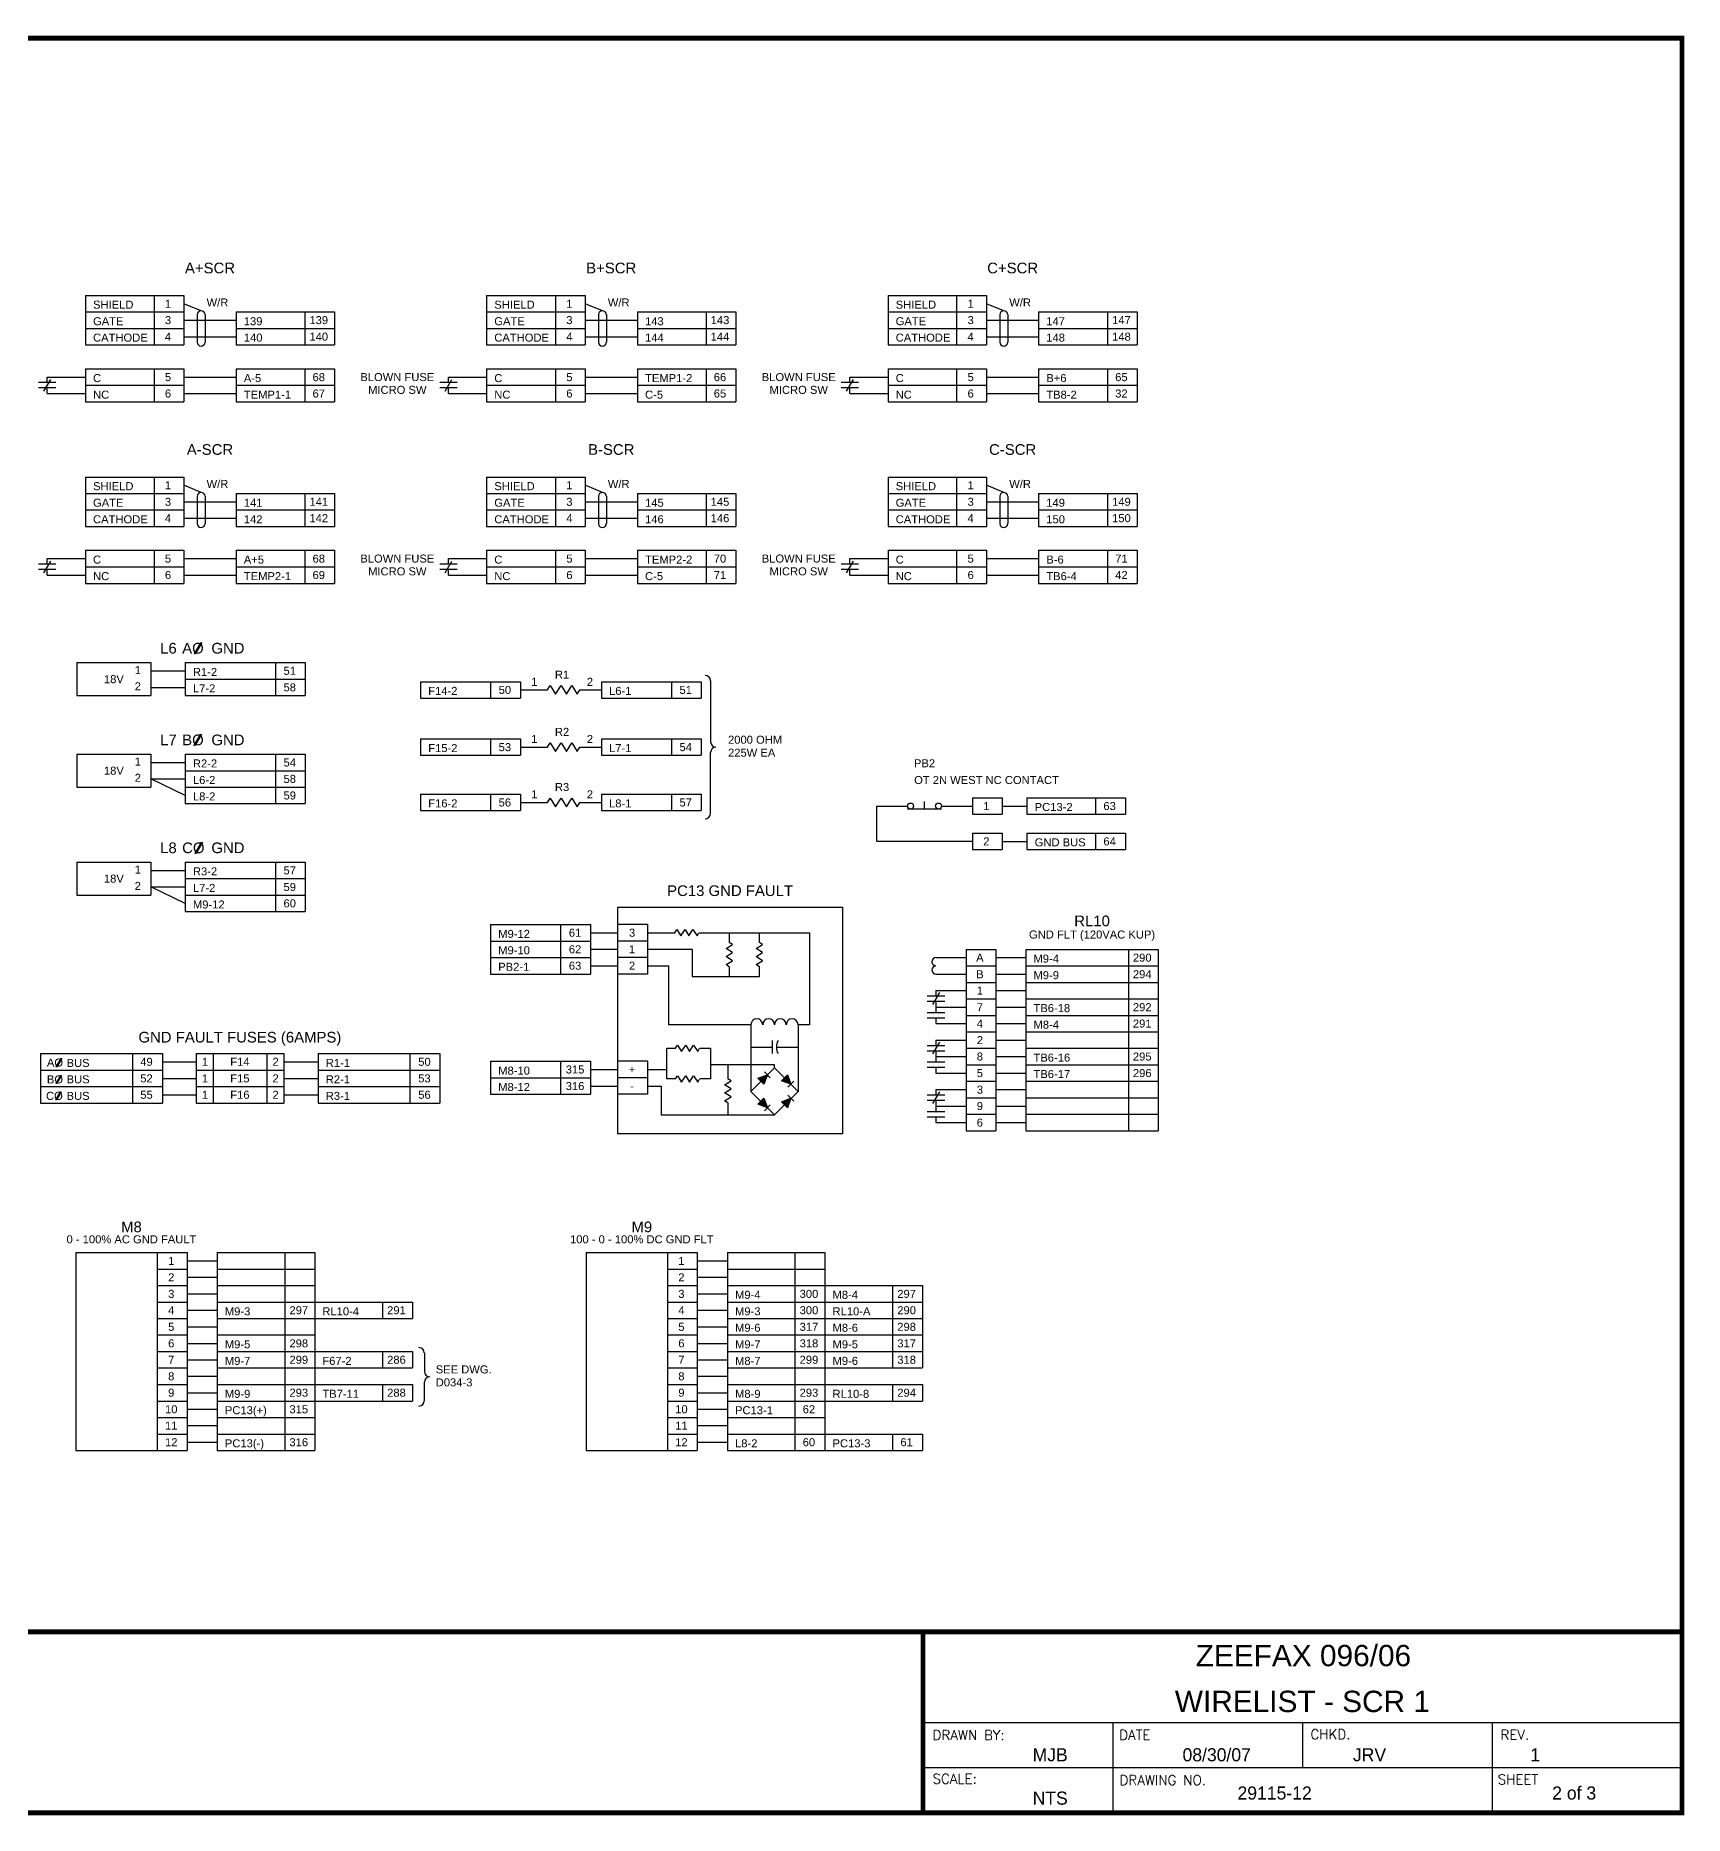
# Model space of a CAD drawing. Extents: x 0.1 to 16.8, y -1.6 to 8.8.
# Drawn here: x 7.11 to 16.76, y -1.63 to 8.8 of the extents above; entities that cross this region are included whole.
import ezdxf
from ezdxf.enums import TextEntityAlignment as Align

# ---------------------------------------------------------------- set-up
doc = ezdxf.new("R2010")
doc.units = 0
doc.header["$MEASUREMENT"] = 0
doc.layers.get('0').update_dxf_attribs({"linetype": 'CONTINUOUS'})
doc.layers.add('DRAWING', color=7, linetype='CONTINUOUS')
doc.styles.add('A1', font='A1.shx')
doc.styles.add('ROMAND', font='ROMAND.shx')
doc.styles.get("Standard").update_dxf_attribs({"font": 'ARIAL.TTF'})

# ---------------------------------------------------------------- blocks, each defined once
blk = doc.blocks.new('npcap')
for p, q in [((0, 0.051), (0, -0.051)), ((0.031, 0.051), (0.031, -0.051))]:
    blk.add_line(p, q)
blk = doc.blocks.new('A_phase')
h = blk.add_hatch(color=256)
h.paths.add_polyline_path([(0.1, -0.033), (0.108, -0.033), (0.145, 0.031), (0.137, 0.031)], flags=16)
h.paths.add_polyline_path([(0.01, -0.05), (0.165, -0.05), (0.165, 0.047), (0.01, 0.047)], flags=9)
for p, q in [((0.137, 0.031), (0.1, -0.033)), ((0.145, 0.031), (0.108, -0.033)), ((0.137, 0.031), (0.145, 0.031)), ((0.108, -0.033), (0.1, -0.033))]:
    blk.add_line(p, q)
blk.add_text('AO', height=0.0625).set_placement((0.029, -0.032))
blk = doc.blocks.new('B_phase')
h = blk.add_hatch(color=256)
h.paths.add_polyline_path([(0.094, -0.031), (0.101, -0.031), (0.139, 0.033), (0.131, 0.033)], flags=16)
h.paths.add_polyline_path([(0.01, -0.048), (0.158, -0.048), (0.158, 0.049), (0.01, 0.049)], flags=9)
for p, q in [((0.131, 0.033), (0.094, -0.031)), ((0.139, 0.033), (0.101, -0.031)), ((0.131, 0.033), (0.139, 0.033)), ((0.101, -0.031), (0.094, -0.031))]:
    blk.add_line(p, q)
blk.add_text('BO', height=0.0625).set_placement((0.025, -0.03))
blk = doc.blocks.new('C_phase')
h = blk.add_hatch(color=256)
h.paths.add_polyline_path([(0.099, -0.026), (0.107, -0.026), (0.144, 0.038), (0.136, 0.038)], flags=16)
h.paths.add_polyline_path([(0.013, -0.043), (0.168, -0.043), (0.168, 0.054), (0.013, 0.054)], flags=9)
for p, q in [((0.136, 0.038), (0.099, -0.026)), ((0.144, 0.038), (0.107, -0.026)), ((0.136, 0.038), (0.144, 0.038)), ((0.107, -0.026), (0.099, -0.026))]:
    blk.add_line(p, q)
blk.add_text('CO', height=0.0625).set_placement((0.025, -0.025))
blk = doc.blocks.new('N_C_contact')
for p, q in [((0.051, 0.031), (-0.051, 0.031)), ((0.051, 0), (-0.051, 0)), ((-0.02, -0.019), (0.02, 0.05))]:
    blk.add_line(p, q)
blk = doc.blocks.new('resistor')
for p, q in [((0, 0), (0.016, 0.025)), ((0.016, 0.025), (0.047, -0.025)), ((0.047, -0.025), (0.08, 0.025)), ((0.08, 0.025), (0.111, -0.025)), ((0.111, -0.025), (0.142, 0.025)), ((0.142, 0.025), (0.174, -0.025)), ((0.174, -0.025), (0.189, 0))]:
    blk.add_line(p, q)
blk = doc.blocks.new('coil')
for centre in [(0.046, 0), (0.138, 0), (0.23, 0), (0.322, 0)]:
    blk.add_arc(centre, 0.046, 0, 180)
blk = doc.blocks.new('pcap')
blk.add_line((0, 0.051), (0, -0.051))
blk.add_arc((0.137, 0), 0.105, 151.227, 208.773)
blk = doc.blocks.new('diode')
blk.add_hatch(color=256).paths.add_polyline_path([(0.072, 0), (0, 0.033), (0, -0.033)])
for p, q in [((0, 0.033), (0.072, 0)), ((0, 0.033), (0, -0.033)), ((0.072, 0), (0, -0.033)), ((0.072, 0.033), (0.072, -0.033))]:
    blk.add_line(p, q)

msp = doc.modelspace()

# ---------------------------------------------------------------- linework, layer by layer
at = {"color": 7}
for p, q in [((12.303, -1.083), (16.748, -1.083)), ((13.414, -1.083), (13.414, -1.613)), ((14.525, -1.083), (14.525, -1.348)), ((15.637, -1.083), (15.637, -1.613)), ((12.303, -1.348), (16.748, -1.348))]:
    msp.add_line(p, q, dxfattribs=at)
at = {"color": 7, "const_width": 0.0288}
msp.add_lwpolyline([(16.748, -1.613), (16.748, 8.782), (0.116, 8.782), (0.116, -1.613)], close=True, dxfattribs=at)
for points in [[(0.116, -0.553), (16.748, -0.553)], [(12.303, -1.613), (12.303, -0.553)]]:
    msp.add_lwpolyline(points, dxfattribs=at)
at = {"layer": 'DRAWING', "color": 7}
for p, q in [((7.397, 7.274), (7.397, 6.985)), ((7.397, 7.274), (7.974, 7.274)), ((7.8, 7.274), (7.8, 6.985)), ((7.974, 7.274), (7.974, 6.985)), ((8.075, 7.185), (7.974, 7.226)), ((9.747, 7.274), (10.325, 7.274)), ((9.747, 7.274), (9.747, 6.985)), ((10.15, 7.274), (10.15, 6.985)), ((10.325, 7.274), (10.325, 6.985)), ((10.425, 7.185), (10.325, 7.226)), ((12.098, 7.274), (12.675, 7.274)), ((12.098, 7.274), (12.098, 6.985)), ((12.5, 7.274), (12.5, 6.985)), ((12.675, 7.274), (12.675, 6.985)), ((12.776, 7.185), (12.675, 7.226)), ((7.397, 7.178), (7.974, 7.178)), ((7.974, 7.13), (8.28, 7.13)), ((8.052, 7.162), (8.052, 7.001)), ((8.098, 7.162), (8.098, 7.001)), ((8.28, 7.178), (8.857, 7.178)), ((8.28, 7.178), (8.28, 6.985)), ((8.682, 7.178), (8.682, 6.985)), ((8.857, 7.178), (8.857, 6.985)), ((9.747, 7.178), (10.325, 7.178)), ((10.325, 7.13), (10.63, 7.13)), ((10.402, 7.162), (10.402, 7.001)), ((10.449, 7.162), (10.449, 7.001)), ((10.63, 7.178), (11.207, 7.178)), ((10.63, 7.178), (10.63, 6.985)), ((11.033, 7.178), (11.033, 6.985)), ((11.207, 7.178), (11.207, 6.985)), ((12.098, 7.178), (12.675, 7.178)), ((12.675, 7.13), (12.98, 7.13)), ((12.753, 7.162), (12.753, 7.001)), ((12.799, 7.162), (12.799, 7.001)), ((12.98, 7.178), (13.558, 7.178)), ((12.98, 7.178), (12.98, 6.985)), ((13.383, 7.178), (13.383, 6.985)), ((13.558, 7.178), (13.558, 6.985)), ((7.397, 7.081), (7.974, 7.081)), ((7.397, 6.985), (7.974, 6.985)), ((7.974, 7.033), (8.28, 7.033)), ((8.28, 7.081), (8.857, 7.081)), ((8.28, 6.985), (8.857, 6.985)), ((9.747, 7.081), (10.325, 7.081)), ((9.747, 6.985), (10.325, 6.985)), ((10.325, 7.033), (10.63, 7.033)), ((10.63, 7.081), (11.207, 7.081)), ((10.63, 6.985), (11.207, 6.985)), ((12.098, 7.081), (12.675, 7.081)), ((12.098, 6.985), (12.675, 6.985)), ((12.675, 7.033), (12.98, 7.033)), ((12.98, 7.081), (13.558, 7.081)), ((12.98, 6.985), (13.558, 6.985)), ((7.174, 6.796), (7.397, 6.796)), ((7.174, 6.764), (7.174, 6.796)), ((7.397, 6.845), (7.974, 6.845)), ((7.397, 6.845), (7.397, 6.652)), ((7.8, 6.845), (7.8, 6.652)), ((7.974, 6.845), (7.974, 6.652)), ((7.974, 6.796), (8.28, 6.796)), ((8.28, 6.845), (8.857, 6.845)), ((8.28, 6.845), (8.28, 6.652)), ((8.682, 6.845), (8.682, 6.652)), ((8.857, 6.845), (8.857, 6.652)), ((9.524, 6.796), (9.747, 6.796)), ((9.524, 6.764), (9.524, 6.796)), ((9.747, 6.845), (10.325, 6.845)), ((9.747, 6.845), (9.747, 6.652)), ((10.15, 6.845), (10.15, 6.652)), ((10.325, 6.845), (10.325, 6.652)), ((10.325, 6.796), (10.63, 6.796)), ((10.63, 6.845), (11.207, 6.845)), ((10.63, 6.845), (10.63, 6.652)), ((11.033, 6.845), (11.033, 6.652)), ((11.207, 6.845), (11.207, 6.652)), ((11.875, 6.796), (12.098, 6.796)), ((11.875, 6.764), (11.875, 6.796)), ((12.098, 6.845), (12.675, 6.845)), ((12.098, 6.845), (12.098, 6.652)), ((12.5, 6.845), (12.5, 6.652)), ((12.675, 6.845), (12.675, 6.652)), ((12.675, 6.796), (12.98, 6.796)), ((12.98, 6.845), (13.558, 6.845)), ((12.98, 6.845), (12.98, 6.652)), ((13.383, 6.845), (13.383, 6.652)), ((13.558, 6.845), (13.558, 6.652)), ((7.174, 6.7), (7.174, 6.733)), ((7.174, 6.7), (7.397, 6.7)), ((7.397, 6.748), (7.974, 6.748)), ((7.974, 6.7), (8.28, 6.7)), ((8.28, 6.748), (8.857, 6.748)), ((9.524, 6.7), (9.524, 6.733)), ((9.524, 6.7), (9.747, 6.7)), ((9.747, 6.748), (10.325, 6.748)), ((10.325, 6.7), (10.63, 6.7)), ((10.63, 6.748), (11.207, 6.748)), ((11.875, 6.7), (11.875, 6.733)), ((11.875, 6.7), (12.098, 6.7)), ((12.098, 6.748), (12.675, 6.748)), ((12.675, 6.7), (12.98, 6.7)), ((12.98, 6.748), (13.558, 6.748)), ((7.397, 6.652), (7.974, 6.652)), ((8.28, 6.652), (8.857, 6.652)), ((9.747, 6.652), (10.325, 6.652)), ((10.63, 6.652), (11.207, 6.652)), ((12.098, 6.652), (12.675, 6.652)), ((12.98, 6.652), (13.558, 6.652)), ((7.397, 6.211), (7.974, 6.211)), ((7.397, 6.211), (7.397, 5.922)), ((7.8, 6.211), (7.8, 5.922)), ((7.974, 6.211), (7.974, 5.922)), ((8.075, 6.121), (7.974, 6.163)), ((9.747, 6.211), (10.325, 6.211)), ((9.747, 6.211), (9.747, 5.922)), ((10.15, 6.211), (10.15, 5.922)), ((10.325, 6.211), (10.325, 5.922)), ((10.425, 6.121), (10.325, 6.163)), ((12.098, 6.211), (12.675, 6.211)), ((12.098, 6.211), (12.098, 5.922)), ((12.5, 6.211), (12.5, 5.922)), ((12.675, 6.211), (12.675, 5.922)), ((12.776, 6.121), (12.675, 6.163)), ((7.397, 6.115), (7.974, 6.115)), ((7.974, 6.066), (8.28, 6.066)), ((8.052, 6.098), (8.052, 5.938)), ((8.098, 6.098), (8.098, 5.938)), ((8.28, 6.115), (8.857, 6.115)), ((8.28, 6.115), (8.28, 5.922)), ((8.682, 6.115), (8.682, 5.922)), ((8.857, 6.115), (8.857, 5.922)), ((9.747, 6.115), (10.325, 6.115)), ((10.325, 6.066), (10.63, 6.066)), ((10.402, 6.098), (10.402, 5.938)), ((10.449, 6.098), (10.449, 5.938)), ((10.63, 6.115), (10.63, 5.922)), ((10.63, 6.115), (11.207, 6.115)), ((11.033, 6.115), (11.033, 5.922)), ((11.207, 6.115), (11.207, 5.922)), ((12.098, 6.115), (12.675, 6.115)), ((12.675, 6.066), (12.98, 6.066)), ((12.753, 6.098), (12.753, 5.938)), ((12.799, 6.098), (12.799, 5.938)), ((12.98, 6.115), (12.98, 5.922)), ((12.98, 6.115), (13.558, 6.115)), ((13.383, 6.115), (13.383, 5.922)), ((13.558, 6.115), (13.558, 5.922)), ((7.397, 6.018), (7.974, 6.018)), ((7.974, 5.97), (8.28, 5.97)), ((8.28, 6.018), (8.857, 6.018)), ((9.747, 6.018), (10.325, 6.018)), ((10.325, 5.97), (10.63, 5.97)), ((10.63, 6.018), (11.207, 6.018)), ((12.098, 6.018), (12.675, 6.018)), ((12.675, 5.97), (12.98, 5.97)), ((12.98, 6.018), (13.558, 6.018)), ((7.397, 5.922), (7.974, 5.922)), ((8.28, 5.922), (8.857, 5.922)), ((9.747, 5.922), (10.325, 5.922)), ((10.63, 5.922), (11.207, 5.922)), ((12.098, 5.922), (12.675, 5.922)), ((12.98, 5.922), (13.558, 5.922)), ((7.174, 5.733), (7.397, 5.733)), ((7.174, 5.701), (7.174, 5.733)), ((7.397, 5.782), (7.974, 5.782)), ((7.397, 5.782), (7.397, 5.588)), ((7.8, 5.782), (7.8, 5.588)), ((7.974, 5.782), (7.974, 5.588)), ((7.974, 5.733), (8.28, 5.733)), ((8.28, 5.782), (8.857, 5.782)), ((8.28, 5.782), (8.28, 5.588)), ((8.682, 5.782), (8.682, 5.588)), ((8.857, 5.782), (8.857, 5.588)), ((9.524, 5.733), (9.747, 5.733)), ((9.524, 5.701), (9.524, 5.733)), ((9.747, 5.782), (10.325, 5.782)), ((9.747, 5.782), (9.747, 5.588)), ((10.15, 5.782), (10.15, 5.588)), ((10.325, 5.782), (10.325, 5.588)), ((10.325, 5.733), (10.63, 5.733)), ((10.63, 5.782), (11.207, 5.782)), ((10.63, 5.782), (10.63, 5.588)), ((11.033, 5.782), (11.033, 5.588)), ((11.207, 5.782), (11.207, 5.588)), ((11.875, 5.733), (12.098, 5.733)), ((11.875, 5.701), (11.875, 5.733)), ((12.098, 5.782), (12.675, 5.782)), ((12.098, 5.782), (12.098, 5.588)), ((12.5, 5.782), (12.5, 5.588)), ((12.675, 5.782), (12.675, 5.588)), ((12.675, 5.733), (12.98, 5.733)), ((12.98, 5.782), (13.558, 5.782)), ((12.98, 5.782), (12.98, 5.588)), ((13.383, 5.782), (13.383, 5.588)), ((13.558, 5.782), (13.558, 5.588)), ((7.174, 5.637), (7.174, 5.669)), ((7.174, 5.637), (7.397, 5.637)), ((7.397, 5.685), (7.974, 5.685)), ((7.974, 5.637), (8.28, 5.637)), ((8.28, 5.685), (8.857, 5.685)), ((9.524, 5.637), (9.524, 5.669)), ((9.524, 5.637), (9.747, 5.637)), ((9.747, 5.685), (10.325, 5.685)), ((10.325, 5.637), (10.63, 5.637)), ((10.63, 5.685), (11.207, 5.685)), ((11.875, 5.637), (11.875, 5.669)), ((11.875, 5.637), (12.098, 5.637)), ((12.098, 5.685), (12.675, 5.685)), ((12.675, 5.637), (12.98, 5.637)), ((12.98, 5.685), (13.558, 5.685)), ((7.397, 5.588), (7.974, 5.588)), ((8.28, 5.588), (8.857, 5.588)), ((9.747, 5.588), (10.325, 5.588)), ((10.63, 5.588), (11.207, 5.588)), ((12.098, 5.588), (12.675, 5.588)), ((12.98, 5.588), (13.558, 5.588)), ((7.347, 5.124), (7.781, 5.124)), ((7.347, 5.124), (7.347, 4.931)), ((7.781, 5.124), (7.781, 4.931)), ((7.982, 5.124), (8.684, 5.124)), ((7.982, 5.124), (7.982, 4.931)), ((8.51, 5.124), (8.51, 4.931)), ((8.684, 5.124), (8.684, 4.931)), ((7.781, 5.076), (7.982, 5.076)), ((7.982, 5.027), (8.684, 5.027)), ((9.36, 5.012), (9.945, 5.012)), ((9.36, 5.012), (9.36, 4.916)), ((9.77, 5.012), (9.77, 4.916)), ((9.945, 5.012), (9.945, 4.916)), ((10.419, 5.012), (11.004, 5.012)), ((10.419, 5.012), (10.419, 4.916)), ((10.829, 5.012), (10.829, 4.916)), ((11.004, 5.012), (11.004, 4.916)), ((11.027, 5.05), (11.027, 5.05)), ((11.059, 5.018), (11.059, 4.66)), ((7.347, 4.931), (7.781, 4.931)), ((7.781, 4.979), (7.982, 4.979)), ((7.982, 4.931), (8.684, 4.931)), ((9.36, 4.916), (9.945, 4.916)), ((9.945, 4.964), (10.104, 4.964)), ((10.293, 4.964), (10.419, 4.964)), ((10.419, 4.916), (11.004, 4.916)), ((7.347, 4.588), (7.347, 4.394)), ((7.347, 4.588), (7.781, 4.588)), ((7.781, 4.588), (7.781, 4.394)), ((7.982, 4.588), (8.684, 4.588)), ((7.982, 4.588), (7.982, 4.298)), ((8.51, 4.588), (8.51, 4.298)), ((8.684, 4.588), (8.684, 4.298)), ((9.36, 4.677), (9.945, 4.677)), ((9.36, 4.677), (9.36, 4.581)), ((9.77, 4.677), (9.77, 4.581)), ((9.945, 4.677), (9.945, 4.581)), ((9.945, 4.629), (10.104, 4.629)), ((10.293, 4.629), (10.419, 4.629)), ((10.419, 4.677), (11.004, 4.677)), ((10.419, 4.677), (10.419, 4.581)), ((10.829, 4.677), (10.829, 4.581)), ((11.004, 4.677), (11.004, 4.581)), ((11.059, 4.24), (11.059, 4.598)), ((11.09, 4.629), (11.09, 4.629)), ((11.09, 4.629), (11.09, 4.629)), ((7.781, 4.539), (7.982, 4.539)), ((7.982, 4.491), (8.684, 4.491)), ((9.36, 4.581), (9.945, 4.581)), ((10.419, 4.581), (11.004, 4.581)), ((7.347, 4.394), (7.781, 4.394)), ((7.781, 4.443), (7.982, 4.443)), ((7.982, 4.346), (7.781, 4.443)), ((7.982, 4.394), (8.684, 4.394)), ((7.982, 4.298), (8.684, 4.298)), ((9.36, 4.354), (9.945, 4.354)), ((9.36, 4.354), (9.36, 4.257)), ((9.77, 4.354), (9.77, 4.257)), ((9.945, 4.354), (9.945, 4.257)), ((9.945, 4.305), (10.104, 4.305)), ((10.293, 4.305), (10.419, 4.305)), ((10.419, 4.354), (11.004, 4.354)), ((10.419, 4.354), (10.419, 4.257)), ((10.829, 4.354), (10.829, 4.257)), ((11.004, 4.354), (11.004, 4.257)), ((12.032, 4.284), (12.213, 4.284)), ((12.032, 4.077), (12.032, 4.284)), ((12.312, 4.267), (12.312, 4.311)), ((12.412, 4.284), (12.593, 4.284)), ((12.593, 4.333), (12.767, 4.333)), ((12.593, 4.333), (12.593, 4.236)), ((12.767, 4.333), (12.767, 4.236)), ((12.767, 4.284), (12.911, 4.284)), ((12.911, 4.333), (13.489, 4.333)), ((12.911, 4.333), (12.911, 4.236)), ((13.314, 4.333), (13.314, 4.236)), ((13.489, 4.333), (13.489, 4.236)), ((9.36, 4.257), (9.945, 4.257)), ((10.419, 4.257), (11.004, 4.257)), ((11.027, 4.208), (11.027, 4.208)), ((12.213, 4.267), (12.412, 4.267)), ((12.593, 4.236), (12.767, 4.236)), ((12.911, 4.236), (13.489, 4.236)), ((12.593, 4.077), (12.032, 4.077)), ((12.593, 4.126), (12.767, 4.126)), ((12.593, 4.126), (12.593, 4.029)), ((12.767, 4.126), (12.767, 4.029)), ((12.767, 4.077), (12.911, 4.077)), ((12.911, 4.126), (13.489, 4.126)), ((12.911, 4.126), (12.911, 4.029)), ((13.314, 4.126), (13.314, 4.029)), ((13.489, 4.126), (13.489, 4.029)), ((12.593, 4.029), (12.767, 4.029)), ((12.911, 4.029), (13.489, 4.029)), ((7.347, 3.955), (7.781, 3.955)), ((7.347, 3.955), (7.347, 3.762)), ((7.781, 3.955), (7.781, 3.762)), ((7.781, 3.907), (7.982, 3.907)), ((7.982, 3.955), (8.684, 3.955)), ((7.982, 3.955), (7.982, 3.666)), ((7.982, 3.859), (8.684, 3.859)), ((8.51, 3.955), (8.51, 3.666)), ((8.684, 3.955), (8.684, 3.666)), ((7.347, 3.762), (7.781, 3.762)), ((7.781, 3.81), (7.982, 3.81)), ((7.982, 3.714), (7.781, 3.81)), ((7.982, 3.762), (8.684, 3.762)), ((7.982, 3.666), (8.684, 3.666)), ((10.514, 3.691), (10.514, 2.365)), ((10.514, 3.691), (11.832, 3.691)), ((11.832, 3.691), (11.832, 2.365)), ((9.77, 3.59), (10.355, 3.59)), ((9.77, 3.59), (9.77, 3.3)), ((10.18, 3.59), (10.18, 3.3)), ((10.355, 3.59), (10.355, 3.3)), ((10.689, 3.59), (10.514, 3.59)), ((10.689, 3.59), (10.689, 3.3)), ((9.77, 3.493), (10.355, 3.493)), ((10.355, 3.542), (10.514, 3.542)), ((10.355, 3.445), (10.514, 3.445)), ((10.689, 3.493), (10.514, 3.493)), ((10.689, 3.542), (10.849, 3.542)), ((10.689, 3.445), (10.95, 3.445)), ((10.95, 3.445), (10.95, 3.285)), ((10.991, 3.542), (11.638, 3.542)), ((11.168, 3.542), (11.168, 3.485)), ((11.345, 3.485), (11.345, 3.542)), ((11.638, 3.542), (11.638, 3.003)), ((12.555, 3.444), (12.729, 3.444)), ((12.555, 3.444), (12.555, 2.382)), ((12.729, 3.444), (12.729, 2.382)), ((12.905, 3.444), (13.681, 3.444)), ((12.905, 3.444), (12.905, 2.382)), ((13.506, 3.444), (13.506, 2.382)), ((13.681, 3.444), (13.681, 2.382)), ((9.77, 3.397), (10.355, 3.397)), ((10.355, 3.349), (10.514, 3.349)), ((10.689, 3.397), (10.514, 3.397)), ((10.689, 3.349), (10.815, 3.349)), ((10.815, 3.003), (10.815, 3.349)), ((11.168, 3.343), (11.168, 3.285)), ((11.345, 3.285), (11.345, 3.343)), ((12.379, 3.396), (12.555, 3.396)), ((12.555, 3.348), (12.729, 3.348)), ((12.729, 3.396), (12.905, 3.396)), ((12.905, 3.348), (13.681, 3.348)), ((9.77, 3.3), (10.355, 3.3)), ((10.689, 3.3), (10.514, 3.3)), ((10.95, 3.285), (11.345, 3.285)), ((12.379, 3.299), (12.555, 3.299)), ((12.555, 3.251), (12.729, 3.251)), ((12.729, 3.299), (12.905, 3.299)), ((12.905, 3.251), (13.681, 3.251)), ((12.379, 3.203), (12.555, 3.203)), ((12.379, 3.203), (12.379, 3.172)), ((12.379, 3.14), (12.379, 3.075)), ((12.555, 3.155), (12.729, 3.155)), ((12.729, 3.203), (12.905, 3.203)), ((12.905, 3.155), (13.681, 3.155)), ((12.379, 3.106), (12.555, 3.106)), ((12.379, 3.044), (12.379, 3.01)), ((12.555, 3.058), (12.729, 3.058)), ((12.729, 3.106), (12.905, 3.106)), ((12.905, 3.058), (13.681, 3.058)), ((11.295, 3.003), (10.815, 3.003)), ((11.295, 3.003), (11.295, 2.613)), ((11.638, 3.003), (11.571, 3.003)), ((11.571, 3.003), (11.571, 2.613)), ((12.379, 3.01), (12.555, 3.01)), ((12.555, 2.961), (12.729, 2.961)), ((12.729, 3.01), (12.905, 3.01)), ((12.905, 2.961), (13.681, 2.961)), ((7.135, 2.834), (7.848, 2.834)), ((7.135, 2.834), (7.135, 2.544)), ((7.673, 2.834), (7.673, 2.544)), ((7.848, 2.834), (7.848, 2.544)), ((8.045, 2.834), (8.559, 2.834)), ((8.045, 2.834), (8.045, 2.544)), ((8.146, 2.834), (8.146, 2.544)), ((8.459, 2.834), (8.459, 2.544)), ((8.559, 2.834), (8.559, 2.544)), ((8.76, 2.834), (9.473, 2.834)), ((8.76, 2.834), (8.76, 2.544)), ((9.298, 2.834), (9.298, 2.544)), ((9.473, 2.834), (9.473, 2.544)), ((10.803, 2.686), (10.803, 2.865)), ((10.803, 2.865), (10.853, 2.865)), ((10.995, 2.865), (11.058, 2.865)), ((11.058, 2.865), (11.058, 2.686)), ((11.295, 2.872), (11.42, 2.872)), ((11.443, 2.872), (11.571, 2.872)), ((12.379, 2.913), (12.555, 2.913)), ((12.379, 2.913), (12.379, 2.882)), ((12.379, 2.851), (12.379, 2.785)), ((12.379, 2.817), (12.555, 2.817)), ((12.555, 2.865), (12.729, 2.865)), ((12.729, 2.913), (12.905, 2.913)), ((12.729, 2.817), (12.905, 2.817)), ((12.905, 2.865), (13.681, 2.865)), ((7.135, 2.737), (7.848, 2.737)), ((7.848, 2.786), (8.045, 2.786)), ((8.045, 2.737), (8.559, 2.737)), ((8.559, 2.786), (8.76, 2.786)), ((8.76, 2.737), (9.473, 2.737)), ((9.77, 2.789), (9.77, 2.596)), ((9.77, 2.789), (10.355, 2.789)), ((10.18, 2.789), (10.18, 2.596)), ((10.355, 2.789), (10.355, 2.596)), ((10.355, 2.741), (10.514, 2.741)), ((10.689, 2.789), (10.514, 2.789)), ((10.689, 2.789), (10.689, 2.596)), ((10.689, 2.741), (10.803, 2.741)), ((11.433, 2.768), (11.058, 2.768)), ((11.16, 2.768), (11.16, 2.687)), ((11.433, 2.751), (11.295, 2.613)), ((11.433, 2.751), (11.433, 2.768)), ((11.433, 2.751), (11.571, 2.613)), ((12.379, 2.754), (12.379, 2.72)), ((12.379, 2.72), (12.555, 2.72)), ((12.555, 2.768), (12.729, 2.768)), ((12.729, 2.72), (12.905, 2.72)), ((12.905, 2.768), (13.681, 2.768)), ((7.135, 2.641), (7.848, 2.641)), ((7.848, 2.689), (8.045, 2.689)), ((8.045, 2.641), (8.559, 2.641)), ((8.559, 2.689), (8.76, 2.689)), ((8.76, 2.641), (9.473, 2.641)), ((9.77, 2.692), (10.355, 2.692)), ((10.355, 2.644), (10.514, 2.644)), ((10.689, 2.692), (10.514, 2.692)), ((10.689, 2.644), (10.769, 2.644)), ((10.769, 2.644), (10.769, 2.476)), ((10.853, 2.686), (10.803, 2.686)), ((11.058, 2.686), (10.995, 2.686)), ((11.433, 2.476), (11.295, 2.613)), ((11.433, 2.476), (11.571, 2.613)), ((12.379, 2.623), (12.555, 2.623)), ((12.379, 2.623), (12.379, 2.592)), ((12.555, 2.672), (12.729, 2.672)), ((12.729, 2.623), (12.905, 2.623)), ((12.905, 2.672), (13.681, 2.672)), ((7.135, 2.544), (7.848, 2.544)), ((7.848, 2.593), (8.045, 2.593)), ((8.045, 2.544), (8.559, 2.544)), ((8.559, 2.593), (8.76, 2.593)), ((8.76, 2.544), (9.473, 2.544)), ((9.77, 2.596), (10.355, 2.596)), ((10.689, 2.596), (10.514, 2.596)), ((11.16, 2.545), (11.16, 2.476)), ((12.379, 2.561), (12.379, 2.496)), ((12.379, 2.527), (12.555, 2.527)), ((12.555, 2.575), (12.729, 2.575)), ((12.729, 2.527), (12.905, 2.527)), ((12.905, 2.575), (13.681, 2.575)), ((10.769, 2.476), (11.433, 2.476)), ((12.379, 2.464), (12.379, 2.43)), ((12.379, 2.43), (12.555, 2.43)), ((12.555, 2.479), (12.729, 2.479)), ((12.729, 2.43), (12.905, 2.43)), ((12.905, 2.479), (13.681, 2.479)), ((11.832, 2.365), (10.514, 2.365)), ((12.555, 2.382), (12.729, 2.382)), ((12.905, 2.382), (13.681, 2.382)), ((7.342, 1.669), (7.993, 1.669)), ((7.342, 1.669), (7.342, 0.51)), ((7.818, 1.669), (7.818, 0.51)), ((7.993, 1.669), (7.993, 0.51)), ((8.168, 1.669), (8.74, 1.669)), ((8.168, 1.669), (8.168, 0.51)), ((8.565, 1.669), (8.565, 0.51)), ((8.74, 1.669), (8.74, 0.51)), ((10.33, 1.669), (10.981, 1.669)), ((10.33, 1.669), (10.33, 0.51)), ((10.806, 1.669), (10.806, 0.51)), ((10.981, 1.669), (10.981, 0.51)), ((11.157, 1.669), (11.157, 0.51)), ((11.157, 1.669), (11.728, 1.669)), ((11.553, 1.669), (11.553, 0.51)), ((11.728, 1.669), (11.728, 0.51)), ((7.818, 1.572), (7.993, 1.572)), ((7.993, 1.62), (8.168, 1.62)), ((8.168, 1.572), (8.74, 1.572)), ((10.806, 1.572), (10.981, 1.572)), ((10.981, 1.62), (11.157, 1.62)), ((11.157, 1.572), (11.728, 1.572)), ((7.818, 1.475), (7.993, 1.475)), ((7.993, 1.524), (8.168, 1.524)), ((8.168, 1.475), (8.74, 1.475)), ((10.806, 1.475), (10.981, 1.475)), ((10.981, 1.524), (11.157, 1.524)), ((11.157, 1.475), (12.3, 1.475)), ((12.125, 1.475), (12.125, 0.993)), ((12.3, 1.475), (12.3, 0.993)), ((7.818, 1.379), (7.993, 1.379)), ((7.993, 1.427), (8.168, 1.427)), ((8.168, 1.379), (9.312, 1.379)), ((9.137, 1.379), (9.137, 1.282)), ((9.312, 1.379), (9.312, 1.282)), ((10.806, 1.379), (10.981, 1.379)), ((10.981, 1.427), (11.157, 1.427)), ((11.157, 1.379), (12.3, 1.379)), ((7.818, 1.282), (7.993, 1.282)), ((7.993, 1.331), (8.168, 1.331)), ((8.168, 1.282), (9.312, 1.282)), ((10.806, 1.282), (10.981, 1.282)), ((10.981, 1.331), (11.157, 1.331)), ((11.157, 1.282), (12.3, 1.282)), ((7.818, 1.186), (7.993, 1.186)), ((7.993, 1.234), (8.168, 1.234)), ((8.168, 1.186), (8.74, 1.186)), ((10.806, 1.186), (10.981, 1.186)), ((10.981, 1.234), (11.157, 1.234)), ((11.157, 1.186), (12.3, 1.186)), ((7.818, 1.089), (7.993, 1.089)), ((7.993, 1.137), (8.168, 1.137)), ((8.168, 1.089), (9.312, 1.089)), ((9.137, 1.089), (9.137, 0.993)), ((9.312, 1.089), (9.312, 0.993)), ((9.351, 1.112), (9.351, 1.112)), ((9.383, 1.081), (9.383, 0.972)), ((10.806, 1.089), (10.981, 1.089)), ((10.981, 1.137), (11.157, 1.137)), ((11.157, 1.089), (12.3, 1.089)), ((7.818, 0.993), (7.993, 0.993)), ((7.993, 1.041), (8.168, 1.041)), ((7.993, 0.944), (8.168, 0.944)), ((8.168, 0.993), (9.312, 0.993)), ((9.414, 0.941), (9.414, 0.941)), ((9.414, 0.941), (9.414, 0.941)), ((10.806, 0.993), (10.981, 0.993)), ((10.981, 1.041), (11.157, 1.041)), ((10.981, 0.944), (11.157, 0.944)), ((11.157, 0.993), (12.3, 0.993)), ((7.818, 0.896), (7.993, 0.896)), ((7.993, 0.848), (8.168, 0.848)), ((8.168, 0.896), (9.312, 0.896)), ((9.137, 0.896), (9.137, 0.799)), ((9.312, 0.896), (9.312, 0.799)), ((9.383, 0.801), (9.383, 0.91)), ((10.806, 0.896), (10.981, 0.896)), ((10.981, 0.848), (11.157, 0.848)), ((11.157, 0.896), (12.3, 0.896)), ((12.125, 0.896), (12.125, 0.799)), ((12.3, 0.896), (12.3, 0.799)), ((7.818, 0.799), (7.993, 0.799)), ((7.993, 0.751), (8.168, 0.751)), ((8.168, 0.799), (9.312, 0.799)), ((9.351, 0.77), (9.351, 0.77)), ((10.806, 0.799), (10.981, 0.799)), ((10.981, 0.751), (11.157, 0.751)), ((11.157, 0.799), (12.3, 0.799)), ((7.818, 0.703), (7.993, 0.703)), ((7.993, 0.655), (8.168, 0.655)), ((8.168, 0.703), (8.74, 0.703)), ((10.806, 0.703), (10.981, 0.703)), ((10.981, 0.655), (11.157, 0.655)), ((11.157, 0.703), (11.728, 0.703)), ((7.818, 0.606), (7.993, 0.606)), ((7.993, 0.558), (8.168, 0.558)), ((8.168, 0.606), (8.74, 0.606)), ((10.806, 0.606), (10.981, 0.606)), ((10.981, 0.558), (11.157, 0.558)), ((11.157, 0.606), (12.3, 0.606)), ((12.125, 0.606), (12.125, 0.51)), ((12.3, 0.606), (12.3, 0.51)), ((7.342, 0.51), (7.993, 0.51)), ((8.168, 0.51), (8.74, 0.51)), ((10.33, 0.51), (10.981, 0.51)), ((11.157, 0.51), (12.3, 0.51))]:
    msp.add_line(p, q, dxfattribs=at)
for centre in [(12.23, 4.284), (12.394, 4.284)]:
    msp.add_circle(centre, 0.0176, dxfattribs=at)
for centre, radius, start, end in [((8.075, 7.162), 0.0231, 0, 180), ((10.425, 7.162), 0.0231, 0, 180), ((12.776, 7.162), 0.0231, 0, 180), ((8.075, 7.001), 0.0231, 180, 0), ((10.425, 7.001), 0.0231, 180, 0), ((12.776, 7.001), 0.0231, 180, 0), ((8.075, 6.098), 0.0231, 0, 180), ((10.425, 6.098), 0.0231, 0, 180), ((12.776, 6.098), 0.0231, 0, 180), ((8.075, 5.938), 0.0231, 180, 0), ((10.425, 5.938), 0.0231, 180, 0), ((12.776, 5.938), 0.0231, 180, 0), ((11.027, 5.018), 0.0312, 0, 90), ((11.09, 4.66), 0.0312, 180, 270), ((11.09, 4.598), 0.0312, 90, 180), ((11.027, 4.24), 0.0312, 270, 360), ((12.379, 3.372), 0.0241, 90, 270), ((12.379, 3.324), 0.0241, 90, 270), ((9.351, 1.081), 0.0312, 0, 90), ((9.414, 0.972), 0.0312, 180, 270), ((9.414, 0.91), 0.0312, 90, 180), ((9.351, 0.801), 0.0312, 270, 0)]:
    msp.add_arc(centre, radius, start, end, dxfattribs=at)

# ---------------------------------------------------------------- block references
for name, p in [('N_C_contact', (7.174, 6.733)), ('N_C_contact', (9.524, 6.733)), ('N_C_contact', (11.875, 6.733)), ('N_C_contact', (7.174, 5.669)), ('N_C_contact', (9.524, 5.669)), ('N_C_contact', (11.875, 5.669)), ('A_phase', (7.935, 5.209)), ('resistor', (10.104, 4.964)), ('B_phase', (7.939, 4.67)), ('resistor', (10.104, 4.629)), ('resistor', (10.104, 4.305)), ('C_phase', (7.939, 4.033))]:
    msp.add_blockref(name, p, dxfattribs=at)
at = {"layer": 'DRAWING', "color": 7, "xscale": 0.75, "yscale": 0.75, "zscale": 0.75}
for name, p in [('resistor', (10.849, 3.542)), ('coil', (11.295, 3.003)), ('A_phase', (7.15, 2.782)), ('resistor', (10.853, 2.865)), ('pcap', (11.42, 2.872)), ('B_phase', (7.153, 2.682)), ('C_phase', (7.148, 2.582)), ('resistor', (10.853, 2.686))]:
    msp.add_blockref(name, p, dxfattribs=at)
for name, p, rotation in [('resistor', (11.168, 3.343), 90), ('resistor', (11.345, 3.343), 90), ('diode', (11.353, 2.672), 44.99999999999945), ('diode', (11.491, 2.693), 314.9999999999994), ('resistor', (11.16, 2.545), 90), ('diode', (11.353, 2.555), 314.9999999999994), ('diode', (11.491, 2.534), 44.99999999999945)]:
    msp.add_blockref(name, p, dxfattribs=dict(at, rotation=rotation))
at = {"layer": 'DRAWING', "color": 7}
for name, p, rotation in [('N_C_contact', (12.379, 3.172), 180), ('npcap', (12.379, 3.044), 90), ('N_C_contact', (12.379, 2.882), 180), ('npcap', (12.379, 2.754), 90), ('N_C_contact', (12.379, 2.592), 180), ('npcap', (12.379, 2.464), 90)]:
    msp.add_blockref(name, p, dxfattribs=dict(at, rotation=rotation))

# ---------------------------------------------------------------- texts
at = {"color": 7}
for s, height, style, p in [('DRAWN BY:', 0.0576, 'ROMAND', (12.359, -1.186)), ('DATE', 0.0576, 'ROMAND', (13.452, -1.185)), ('CHKD.', 0.0576, 'ROMAND', (14.572, -1.181)), ('REV.', 0.0576, 'ROMAND', (15.685, -1.184)), ('MJB', 0.0769, 'A1', (12.945, -1.311)), ('08/30/07', 0.0769, 'A1', (13.823, -1.311)), ('JRV', 0.0769, 'A1', (14.821, -1.311)), ('1', 0.0769, 'A1', (15.86, -1.311)), ('SCALE:', 0.0576, 'ROMAND', (12.359, -1.442)), ('DRAWING NO.', 0.05763, 'ROMAND', (13.454, -1.45)), ('29115-12', 0.0769, 'A1', (14.145, -1.535)), ('SHEET', 0.0576, 'ROMAND', (15.669, -1.446)), ('2 of 3', 0.0769, 'A1', (15.988, -1.535)), ('NTS', 0.0769, 'A1', (12.945, -1.565))]:
    msp.add_text(s, height=height, dxfattribs=dict(at, style=style)).set_placement(p)
at = {"layer": 'DRAWING', "color": 7}
for s, height, p in [('A+SCR', 0.0625, (8.127, 7.404)), ('B+SCR', 0.0625, (10.477, 7.404)), ('C+SCR', 0.0625, (12.828, 7.404)), ('BLOWN FUSE', 0.0469, (9.224, 6.773)), ('BLOWN FUSE', 0.0469, (11.575, 6.773)), ('MICRO SW', 0.0469, (9.224, 6.698)), ('MICRO SW', 0.0469, (11.575, 6.698)), ('A-SCR', 0.0625, (8.127, 6.341)), ('B-SCR', 0.0625, (10.477, 6.341)), ('C-SCR', 0.0625, (12.828, 6.341)), ('BLOWN FUSE', 0.0469, (9.224, 5.71)), ('BLOWN FUSE', 0.0469, (11.575, 5.71)), ('MICRO SW', 0.0469, (9.224, 5.635)), ('MICRO SW', 0.0469, (11.575, 5.635)), ('PB2', 0.0469, (12.312, 4.511)), ('PC13 GND FAULT', 0.0625, (11.173, 3.757)), ('GND FLT (120VAC KUP)', 0.04688, (13.293, 3.508)), ('RL10', 0.0625, (13.293, 3.58)), ('GND FAULT FUSES (6AMPS)', 0.0625, (8.302, 2.899)), ('M8', 0.0625, (7.667, 1.788)), ('M9', 0.0625, (10.656, 1.788)), ('0 - 100% AC GND FAULT', 0.04688, (7.667, 1.723)), ('100 - 0 - 100% DC GND FLT', 0.04688, (10.656, 1.723))]:
    msp.add_text(s, height=height, dxfattribs=at).set_placement(p, align=Align.CENTER)
for s, height, p in [('SHIELD', 0.0469, (7.442, 7.197)), ('W/R', 0.0469, (8.107, 7.21)), ('SHIELD', 0.0469, (9.792, 7.197)), ('W/R', 0.0469, (10.457, 7.21)), ('SHIELD', 0.0469, (12.143, 7.197)), ('W/R', 0.0469, (12.808, 7.21)), ('GATE', 0.0469, (7.442, 7.1)), ('139', 0.0469, (8.325, 7.1)), ('GATE', 0.0469, (9.792, 7.1)), ('143', 0.0469, (10.675, 7.1)), ('GATE', 0.0469, (12.143, 7.1)), ('147', 0.0469, (13.025, 7.1)), ('CATHODE', 0.0469, (7.442, 7.004)), ('140', 0.0469, (8.325, 7.004)), ('CATHODE', 0.0469, (9.792, 7.004)), ('144', 0.0469, (10.675, 7.004)), ('CATHODE', 0.0469, (12.143, 7.004)), ('148', 0.0469, (13.025, 7.004)), ('C', 0.0469, (7.442, 6.767)), ('A-5', 0.0469, (8.325, 6.767)), ('C', 0.0469, (9.792, 6.767)), ('TEMP1-2', 0.0469, (10.675, 6.767)), ('C', 0.0469, (12.143, 6.767)), ('B+6', 0.0469, (13.025, 6.767)), ('NC', 0.0469, (7.442, 6.67)), ('TEMP1-1', 0.0469, (8.325, 6.67)), ('NC', 0.0469, (9.792, 6.67)), ('C-5', 0.0469, (10.675, 6.67)), ('NC', 0.0469, (12.143, 6.67)), ('TB8-2', 0.0469, (13.025, 6.67)), ('SHIELD', 0.0469, (7.442, 6.134)), ('W/R', 0.0469, (8.107, 6.147)), ('SHIELD', 0.0469, (9.792, 6.134)), ('W/R', 0.0469, (10.457, 6.147)), ('SHIELD', 0.0469, (12.143, 6.134)), ('W/R', 0.0469, (12.808, 6.147)), ('GATE', 0.0469, (7.442, 6.037)), ('141', 0.0469, (8.325, 6.037)), ('GATE', 0.0469, (9.792, 6.037)), ('145', 0.0469, (10.675, 6.037)), ('GATE', 0.0469, (12.143, 6.037)), ('149', 0.0469, (13.025, 6.037)), ('CATHODE', 0.0469, (7.442, 5.94)), ('142', 0.0469, (8.325, 5.94)), ('CATHODE', 0.0469, (9.792, 5.94)), ('146', 0.0469, (10.675, 5.94)), ('CATHODE', 0.0469, (12.143, 5.94)), ('150', 0.0469, (13.025, 5.94)), ('C', 0.0469, (7.442, 5.704)), ('A+5', 0.0469, (8.325, 5.704)), ('C', 0.0469, (9.792, 5.704)), ('TEMP2-2', 0.0469, (10.675, 5.704)), ('C', 0.0469, (12.143, 5.704)), ('B-6', 0.0469, (13.025, 5.704)), ('NC', 0.0469, (7.442, 5.607)), ('TEMP2-1', 0.0469, (8.325, 5.607)), ('NC', 0.0469, (9.792, 5.607)), ('C-5', 0.0469, (10.675, 5.607)), ('NC', 0.0469, (12.143, 5.607)), ('TB6-4', 0.0469, (13.025, 5.607)), ('L6', 0.0625, (7.835, 5.177)), ('GND', 0.0625, (8.135, 5.177)), ('2', 0.0469, (7.686, 4.962)), ('1', 0.0469, (7.686, 5.057)), ('R1-2', 0.0469, (8.027, 5.046)), ('1', 0.0469, (10.008, 4.988)), ('R1', 0.0469, (10.147, 5.03)), ('2', 0.0469, (10.334, 4.988)), ('L7-2', 0.0469, (8.027, 4.95)), ('F14-2', 0.0469, (9.405, 4.935)), ('L6-1', 0.0469, (10.464, 4.935)), ('L7', 0.0625, (7.835, 4.64)), ('GND', 0.0625, (8.135, 4.64)), ('1', 0.0469, (10.008, 4.653)), ('R2', 0.0469, (10.147, 4.695)), ('2', 0.0469, (10.334, 4.653)), ('2000 OHM', 0.0469, (11.161, 4.649)), ('F15-2', 0.0469, (9.405, 4.6)), ('L7-1', 0.0469, (10.464, 4.6)), ('225W EA', 0.0469, (11.161, 4.573)), ('1', 0.0469, (7.686, 4.521)), ('R2-2', 0.0469, (8.027, 4.51)), ('2', 0.0469, (7.686, 4.426)), ('L6-2', 0.0469, (8.027, 4.413)), ('R3', 0.0469, (10.147, 4.372)), ('OT 2N WEST NC CONTACT', 0.04688, (12.251, 4.413)), ('L8-2', 0.0469, (8.027, 4.317)), ('F16-2', 0.0469, (9.405, 4.276)), ('1', 0.0469, (10.008, 4.329)), ('2', 0.0469, (10.334, 4.329)), ('L8-1', 0.0469, (10.464, 4.276)), ('PC13-2', 0.0469, (12.957, 4.255)), ('L8', 0.0625, (7.835, 4.008)), ('GND', 0.0625, (8.135, 4.008)), ('GND BUS', 0.0469, (12.957, 4.048)), ('1', 0.0469, (7.686, 3.888)), ('R3-2', 0.0469, (8.027, 3.878)), ('2', 0.0469, (7.686, 3.793)), ('L7-2', 0.0469, (8.027, 3.781)), ('M9-12', 0.0469, (8.027, 3.684)), ('M9-12', 0.0469, (9.815, 3.512)), ('M9-10', 0.0469, (9.815, 3.416)), ('PB2-1', 0.0469, (9.815, 3.319)), ('M9-4', 0.0469, (12.95, 3.367)), ('M9-9', 0.0469, (12.95, 3.27)), ('TB6-18', 0.0469, (12.95, 3.077)), ('M8-4', 0.0469, (12.95, 2.98)), ('TB6-16', 0.0469, (12.95, 2.787)), ('BUS', 0.0469, (7.287, 2.756)), ('R1-1', 0.0469, (8.805, 2.756)), ('M8-10', 0.0469, (9.815, 2.711)), ('TB6-17', 0.0469, (12.95, 2.691)), ('BUS', 0.0469, (7.287, 2.66)), ('BUS', 0.0469, (7.287, 2.563)), ('R2-1', 0.0469, (8.805, 2.66)), ('R3-1', 0.0469, (8.805, 2.563)), ('M8-12', 0.0469, (9.815, 2.615)), ('M9-4', 0.0469, (11.202, 1.398)), ('M8-4', 0.0469, (11.773, 1.398)), ('M9-3', 0.0469, (8.214, 1.301)), ('RL10-4', 0.0469, (8.785, 1.301)), ('M9-3', 0.0469, (11.202, 1.301)), ('M9-6', 0.0469, (11.202, 1.205)), ('RL10-A', 0.0469, (11.773, 1.301)), ('M8-6', 0.0469, (11.773, 1.205)), ('M9-5', 0.0469, (8.214, 1.108)), ('M9-7', 0.0469, (11.202, 1.108)), ('M9-5', 0.0469, (11.773, 1.108)), ('M9-7', 0.0469, (8.214, 1.011)), ('F67-2', 0.0469, (8.785, 1.011)), ('M8-7', 0.0469, (11.202, 1.011)), ('M9-6', 0.0469, (11.773, 1.011)), ('SEE DWG.', 0.0469, (9.449, 0.961)), ('M9-9', 0.0469, (8.214, 0.818)), ('TB7-11', 0.0469, (8.785, 0.818)), ('D034-3', 0.0469, (9.449, 0.885)), ('M8-9', 0.0469, (11.202, 0.818)), ('RL10-8', 0.0469, (11.773, 0.818)), ('PC13(+)', 0.0469, (8.214, 0.722)), ('PC13-1', 0.0469, (11.202, 0.722)), ('PC13(-)', 0.0469, (8.214, 0.528)), ('L8-2', 0.0469, (11.202, 0.528)), ('PC13-3', 0.0469, (11.773, 0.528))]:
    msp.add_text(s, height=height, dxfattribs=at).set_placement(p)
for s, p in [('1', (7.881, 7.226)), ('1', (10.232, 7.226)), ('1', (12.582, 7.226)), ('3', (7.881, 7.13)), ('139', (8.764, 7.13)), ('3', (10.232, 7.13)), ('143', (11.114, 7.13)), ('3', (12.582, 7.13)), ('147', (13.465, 7.13)), ('4', (7.881, 7.033)), ('140', (8.764, 7.033)), ('4', (10.232, 7.033)), ('144', (11.114, 7.033)), ('4', (12.582, 7.033)), ('148', (13.465, 7.033)), ('5', (7.881, 6.796)), ('68', (8.764, 6.796)), ('5', (10.232, 6.796)), ('66', (11.114, 6.796)), ('5', (12.582, 6.796)), ('65', (13.465, 6.796)), ('6', (7.881, 6.7)), ('67', (8.764, 6.7)), ('6', (10.232, 6.7)), ('65', (11.114, 6.7)), ('6', (12.582, 6.7)), ('32', (13.465, 6.7)), ('1', (7.881, 6.163)), ('1', (10.232, 6.163)), ('1', (12.582, 6.163)), ('3', (7.881, 6.066)), ('141', (8.764, 6.066)), ('3', (10.232, 6.066)), ('145', (11.114, 6.066)), ('3', (12.582, 6.066)), ('149', (13.465, 6.066)), ('4', (7.881, 5.97)), ('142', (8.764, 5.97)), ('4', (10.232, 5.97)), ('146', (11.114, 5.97)), ('4', (12.582, 5.97)), ('150', (13.465, 5.97)), ('5', (7.881, 5.733)), ('68', (8.764, 5.733)), ('5', (10.232, 5.733)), ('70', (11.114, 5.733)), ('5', (12.582, 5.733)), ('71', (13.465, 5.733)), ('6', (7.881, 5.637)), ('69', (8.764, 5.637)), ('6', (10.232, 5.637)), ('71', (11.114, 5.637)), ('6', (12.582, 5.637)), ('42', (13.465, 5.637)), ('18V', (7.564, 5.027)), ('51', (8.594, 5.076)), ('58', (8.594, 4.979)), ('50', (9.854, 4.964)), ('51', (10.913, 4.964)), ('53', (9.854, 4.629)), ('54', (10.913, 4.629)), ('18V', (7.564, 4.491)), ('54', (8.594, 4.539)), ('58', (8.594, 4.443)), ('59', (8.594, 4.346)), ('56', (9.854, 4.305)), ('57', (10.913, 4.305)), ('1', (12.674, 4.284)), ('63', (13.396, 4.284)), ('2', (12.674, 4.077)), ('64', (13.396, 4.077)), ('18V', (7.564, 3.859)), ('57', (8.594, 3.907)), ('59', (8.594, 3.81)), ('60', (8.594, 3.714)), ('61', (10.265, 3.542)), ('3', (10.599, 3.542)), ('62', (10.265, 3.445)), ('1', (10.599, 3.445)), ('63', (10.265, 3.349)), ('2', (10.599, 3.349)), ('A', (12.636, 3.396)), ('290', (13.587, 3.396)), ('B', (12.636, 3.299)), ('294', (13.587, 3.299)), ('7', (12.636, 3.106)), ('1', (12.636, 3.203)), ('292', (13.587, 3.106)), ('4', (12.636, 3.01)), ('291', (13.587, 3.01)), ('2', (12.636, 2.913)), ('8', (12.636, 2.817)), ('295', (13.587, 2.817)), ('49', (7.755, 2.786)), ('52', (7.755, 2.689)), ('1', (8.098, 2.786)), ('1', (8.098, 2.689)), ('F14', (8.302, 2.786)), ('F15', (8.302, 2.689)), ('2', (8.511, 2.786)), ('2', (8.511, 2.689)), ('50', (9.383, 2.786)), ('53', (9.383, 2.689)), ('315', (10.265, 2.741)), ('+', (10.599, 2.741)), ('5', (12.636, 2.72)), ('296', (13.587, 2.72)), ('55', (7.755, 2.593)), ('1', (8.098, 2.593)), ('F16', (8.302, 2.593)), ('2', (8.511, 2.593)), ('56', (9.383, 2.593)), ('316', (10.265, 2.644)), ('-', (10.599, 2.644)), ('3', (12.636, 2.623)), ('9', (12.636, 2.527)), ('6', (12.636, 2.43)), ('1', (7.9, 1.62)), ('1', (10.888, 1.62)), ('2', (7.9, 1.524)), ('2', (10.888, 1.524)), ('3', (7.9, 1.427)), ('3', (10.888, 1.427)), ('300', (11.635, 1.427)), ('297', (12.207, 1.427)), ('4', (7.9, 1.331)), ('5', (7.9, 1.234)), ('297', (8.647, 1.331)), ('291', (9.219, 1.331)), ('4', (10.888, 1.331)), ('5', (10.888, 1.234)), ('300', (11.635, 1.331)), ('317', (11.635, 1.234)), ('290', (12.207, 1.331)), ('298', (12.207, 1.234)), ('6', (7.9, 1.137)), ('298', (8.647, 1.137)), ('6', (10.888, 1.137)), ('318', (11.635, 1.137)), ('317', (12.207, 1.137)), ('7', (7.9, 1.041)), ('299', (8.647, 1.041)), ('286', (9.219, 1.041)), ('7', (10.888, 1.041)), ('299', (11.635, 1.041)), ('318', (12.207, 1.041)), ('8', (7.9, 0.944)), ('8', (10.888, 0.944)), ('9', (7.9, 0.848)), ('293', (8.647, 0.848)), ('288', (9.219, 0.848)), ('9', (10.888, 0.848)), ('293', (11.635, 0.848)), ('294', (12.207, 0.848)), ('10', (7.9, 0.751)), ('315', (8.647, 0.751)), ('10', (10.888, 0.751)), ('62', (11.635, 0.751)), ('11', (7.9, 0.655)), ('11', (10.888, 0.655)), ('12', (7.9, 0.558)), ('316', (8.647, 0.558)), ('12', (10.888, 0.558)), ('60', (11.635, 0.558)), ('61', (12.207, 0.558))]:
    msp.add_text(s, height=0.0469, dxfattribs=at).set_placement(p, align=Align.MIDDLE_CENTER)
at = {"layer": 'DRAWING', "color": 7, "linetype": 'ByBlock'}
msp.add_text('ZEEFAX 096/06', height=0.125, dxfattribs=at).set_placement((14.531, -0.754), align=Align.CENTER)
msp.add_text('WIRELIST - SCR 1', height=0.125, dxfattribs=at).set_placement((14.525, -0.96), align=Align.MIDDLE_CENTER)

doc.saveas('drawing.dxf')
